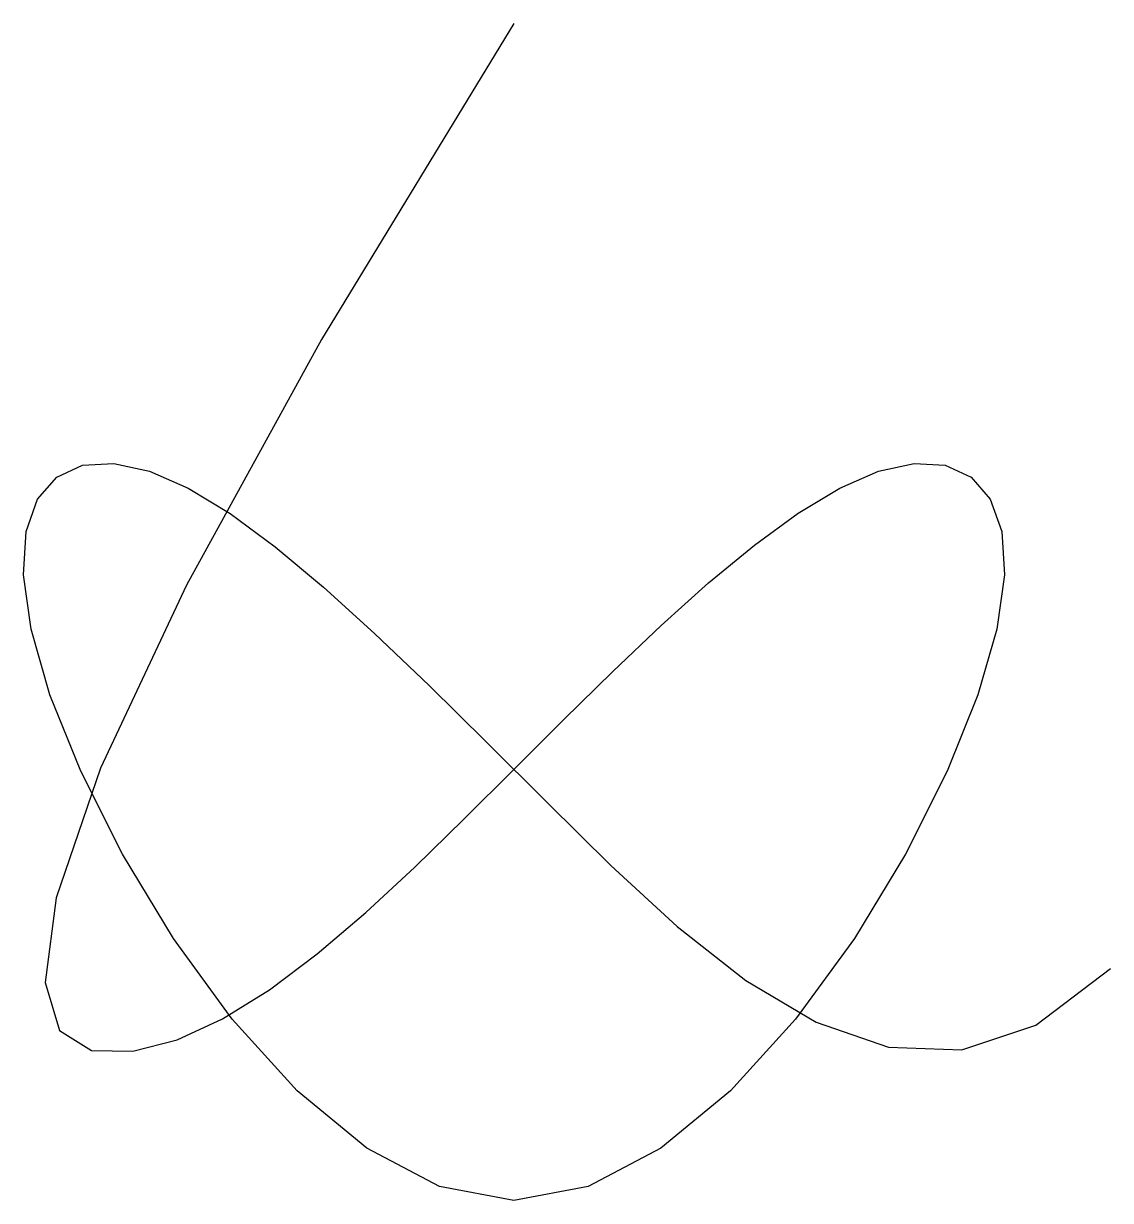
# Model space of a CAD drawing. Header units: inches. Extents: x -9.9 to 12, y -8.7 to 15.
import ezdxf

# ---------------------------------------------------------------- set-up
doc = ezdxf.new("R2010")
doc.units = ezdxf.units.IN
doc.header["$MEASUREMENT"] = 0
doc.layers.get('0').update_dxf_attribs({"true_color": 0xc2ced6})

msp = doc.modelspace()

# ---------------------------------------------------------------- linework, layer by layer
msp.add_polyline3d([(0, 15, 0), (-3.87, 8.643, -2.419), (-6.589, 3.708, -4.444), (-8.314, 0.023, -6.104), (-9.208, -2.583, -7.427), (-9.43, -4.284, -8.442), (-9.141, -5.25, -9.176), (-8.499, -5.654, -9.658), (-7.667, -5.667, -9.917), (-6.777, -5.437, -9.975), (-5.859, -5.016, -9.835), (-4.919, -4.43, -9.493), (-3.958, -3.708, -8.948), (-2.982, -2.877, -8.195), (-1.995, -1.964, -7.233), (-0.999, -0.995, -6.058), (0, 0, -4.667), (0.999, 0.996, -3.074), (1.99, 1.969, -1.365), (2.965, 2.895, 0.361), (3.917, 3.75, 2), (4.837, 4.512, 3.452), (5.719, 5.156, 4.615), (6.553, 5.66, 5.387), (7.333, 6, 5.667), (8.048, 6.155, 5.391), (8.677, 6.117, 4.646), (9.197, 5.88, 3.557), (9.583, 5.438, 2.25), (9.814, 4.784, 0.849), (9.865, 3.914, -0.521), (9.712, 2.821, -1.734), (9.333, 1.5, -2.667), (8.714, -0.037, -3.222), (7.875, -1.706, -3.422), (6.849, -3.401, -3.317), (5.667, -5.021, -2.958), (4.359, -6.461, -2.396), (2.958, -7.617, -1.682), (1.495, -8.387, -0.867), (0, -8.667, 0), (-1.495, -8.387, 0.867), (-2.958, -7.617, 1.682), (-4.359, -6.461, 2.396), (-5.667, -5.021, 2.958), (-6.849, -3.401, 3.317), (-7.875, -1.706, 3.422), (-8.714, -0.037, 3.222), (-9.333, 1.5, 2.667), (-9.712, 2.821, 1.734), (-9.865, 3.914, 0.521), (-9.814, 4.784, -0.849), (-9.583, 5.438, -2.25), (-9.197, 5.88, -3.557), (-8.677, 6.117, -4.646), (-8.048, 6.155, -5.391), (-7.333, 6, -5.667), (-6.552, 5.659, -5.398), (-5.708, 5.146, -4.702), (-4.802, 4.477, -3.746), (-3.833, 3.667, -2.698), (-2.802, 2.732, -1.724), (-1.708, 1.688, -0.991), (-0.552, 0.549, -0.666), (0.667, -0.667, -0.917), (1.947, -1.931, -1.81), (3.281, -3.156, -3.02), (4.663, -4.241, -4.117), (6.083, -5.083, -4.677), (7.535, -5.582, -4.272), (9.01, -5.635, -2.475), (10.501, -5.142, 1.14), (12, -4, 7)])

doc.saveas('drawing.dxf')
